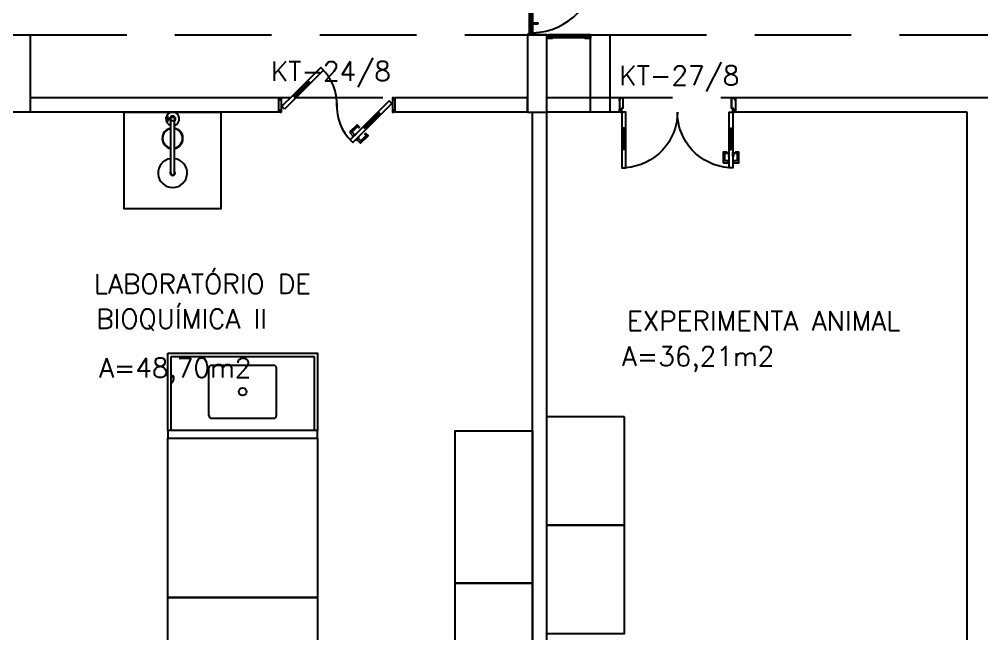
# Model space of a CAD drawing. Header units: millimetres. Extents: x 2128 to 2646, y 1972 to 2207.
# Drawn here: x 2396.55 to 2406.51, y 2130.44 to 2136.8 of the extents above; entities that cross this region are included whole.
import ezdxf

# ---------------------------------------------------------------- set-up
doc = ezdxf.new("R2010")
doc.units = ezdxf.units.MM
doc.linetypes.add('HIDDEN', pattern=[0.375, 0.25, -0.125])
for name, color, linetype in [('A-WC', 2, 'Continuous'), ('AR-ALV', 2, 'Continuous'), ('AR-BANCADAS', 1, 'Continuous'), ('AR-CHUVEIRO', 1, 'Continuous'), ('AR-ESCADA', 2, 'Continuous'), ('AR-ESQ', 1, 'Continuous'), ('AR-ESTC', 3, 'Continuous'), ('AR-LAY-OUT-EQUIPAMENTOS', 1, 'Continuous'), ('AR-PORTA', 1, 'Continuous'), ('AR-VIDRO', 2, 'Continuous'), ('BC- VISTA', 1, 'Continuous'), ('BC-CORTE', 14, 'Continuous'), ('BC-CUBA', 1, 'Continuous'), ('DT-ESQ-BAGUETE-C', 1, 'Continuous'), ('DT-ESQ-PERFIL CADEIRA-C', 2, 'Continuous'), ('DT-ESQ-PERFIL CADEIRA-V', 2, 'Continuous'), ('DT-ESQ-VENEZIANA-C', 1, 'Continuous'), ('DT-ESQ-VENEZIANA-V', 1, 'Continuous'), ('ENDEREÇO', 2, 'Continuous'), ('maçaneta', 1, 'Continuous'), ('montantes', 1, 'Continuous'), ('mov', 1, 'Continuous'), ('PM-PERFIL U-C', 2, 'Continuous'), ('PM-VIDRO', 2, 'Continuous'), ('pm1', 2, 'Continuous'), ('pm2', 2, 'Continuous'), ('PROJ', 1, 'HIDDEN'), ('TEXTO', 2, 'Continuous'), ('Área', 2, 'Continuous')]:
    doc.layers.add(name, color=color, linetype=linetype)
doc.styles.add('UNB-100', font='simplex.shx', dxfattribs={"height": 0.2})
doc.styles.add('UNB1-100', font='simplex.shx', dxfattribs={"height": 0.2})

# ---------------------------------------------------------------- blocks, each defined once
blk = doc.blocks.new('BOX')
at = {"color": 1}
for p, q in [((-0.057, -0.1399), (-0.057, -0.1999)), ((-0.053, -0.1399), (-0.053, -0.1999)), ((-0.03, -0.1649), (-0.053, -0.1649)), ((-0.03, -0.1749), (-0.053, -0.1749)), ((-0.02, -0.7299), (-0.02, -0.1922)), ((0.02, -0.7299), (0.02, -0.1922))]:
    blk.add_line(p, q, dxfattribs=at)
blk.add_circle((0, -0.1699), 0.02, dxfattribs=at)
for centre, radius, start, end in [((0, -0.1699), 0.0699, 286.63481, 253.36519), ((-0.055, -0.1399), 0.002, 0, 180), ((0, -0.1699), 0.03, 311.81031, 228.18969), ((0, -0.3708), 0.1072, 100.75318, 259.24682), ((0, -0.3708), 0.1032, 100.75318, 259.24682), ((-0.055, -0.1999), 0.002, 180, 0), ((0, -0.3708), 0.1032, 280.75318, 79.24682), ((0, -0.3708), 0.1072, 280.75318, 79.24682), ((0, -0.7299), 0.15, 97.66226, 82.33774), ((0, -0.7299), 0.025, 143.1301, 36.8699), ((0, -0.7299), 0.02, 180, 0)]:
    blk.add_arc(centre, radius, start, end, dxfattribs=at)
blk = doc.blocks.new('chuvemerg-p')
at = {"layer": 'A-WC', "xscale": 4.000000000000012, "yscale": 4.000000000000012, "zscale": 4.000000000000012, "rotation": 315.0000000000003}
blk.add_blockref('BOX', (0, 0), dxfattribs=at)
blk = doc.blocks.new('chuveiro-emerg')
at = {"layer": 'AR-LAY-OUT-EQUIPAMENTOS'}
blk.add_lwpolyline([(0, 0.5), (1, 0.5), (1, -0.5), (0, -0.5)], close=True, dxfattribs=at)
at = {"layer": 'AR-LAY-OUT-EQUIPAMENTOS', "xscale": 0.250000000000002, "yscale": 0.250000000000002, "zscale": 0.250000000000002, "rotation": 135}
blk.add_blockref('chuvemerg-p', (-0.1, 0), dxfattribs=at)
blk = doc.blocks.new('EF01-P')
at = {"layer": 'DT-ESQ-BAGUETE-C', "ltscale": 0.1}
for points in [[(0.0015, 0.035), (0.015, 0.035), (0.015, 0.0335), (0.0015, 0.0335), (0.0015, 0.005), (0.015, 0.005), (0.015, 0.0035), (0.0015, 0.0035, -0.414214), (0, 0.005), (0, 0.0335, -0.414214)], [(0.4485, 0.035), (0.435, 0.035), (0.435, 0.0335), (0.4485, 0.0335), (0.4485, 0.005), (0.435, 0.005), (0.435, 0.0035), (0.4485, 0.0035, 0.414214), (0.45, 0.005), (0.45, 0.0335, 0.414214)]]:
    blk.add_lwpolyline(points, format="xyb", close=True, dxfattribs=at)
at = {"layer": 'DT-ESQ-PERFIL CADEIRA-C', "ltscale": 0.1}
for points in [[(0.01, 0.0015), (0.01, 0.003), (0.0015, 0.003, 1), (0.0015, 0), (0.015, 0, 0.414214), (0.0165, 0.0015), (0.0165, 0.0335), (0.043, 0.0335)], [(0.043, 0.0065), (0.018, 0.0065), (0.018, 0.0165), (0.0165, 0.0165), (0.0165, 0.0065, 0.414214), (0.018, 0.005), (0.043, 0.005), (0.0565, 0.005, 1), (0.0565, 0.008), (0.043, 0.008), (0.043, 0.02), (0.043, 0.032), (0.0565, 0.032, 1), (0.0565, 0.035), (0.043, 0.035), (0.0165, 0.035, 0.414214), (0.015, 0.0335), (0.015, 0.0015), (0.0015, 0.0015)], [(0.0415, 0.02), (0.0415, 0.032, -0.414214), (0.043, 0.0335), (0.0565, 0.0335)], [(0.0415, 0.02), (0.0415, 0.008, 0.414214), (0.043, 0.0065), (0.0565, 0.0065)], [(0.407, 0.0065), (0.432, 0.0065), (0.432, 0.0165), (0.4335, 0.0165), (0.4335, 0.0065, -0.414214), (0.432, 0.005), (0.407, 0.005), (0.3935, 0.005, -1), (0.3935, 0.008), (0.407, 0.008), (0.407, 0.02), (0.407, 0.032), (0.3935, 0.032, -1), (0.3935, 0.035), (0.407, 0.035), (0.4335, 0.035, -0.414214), (0.435, 0.0335), (0.435, 0.0015), (0.4485, 0.0015)], [(0.4085, 0.02), (0.4085, 0.032, 0.414214), (0.407, 0.0335), (0.3935, 0.0335)], [(0.4085, 0.02), (0.4085, 0.008, -0.414214), (0.407, 0.0065), (0.3935, 0.0065)], [(0.44, 0.0015), (0.44, 0.003), (0.4485, 0.003, -1), (0.4485, 0), (0.435, 0, -0.414214), (0.4335, 0.0015), (0.4335, 0.0335), (0.407, 0.0335)]]:
    blk.add_lwpolyline(points, format="xyb", dxfattribs=at)
at = {"layer": 'DT-ESQ-PERFIL CADEIRA-V', "ltscale": 0.1}
blk.add_line((0.015, 0), (0.435, 0), dxfattribs=at)
at = {"layer": 'DT-ESQ-VENEZIANA-C', "ltscale": 0.1}
for p, q in [((0.043, 0.0105), (0.407, 0.0105)), ((0.043, 0.009), (0.407, 0.009))]:
    blk.add_line(p, q, dxfattribs=at)
at = {"layer": 'DT-ESQ-VENEZIANA-V', "ltscale": 0.1}
blk.add_line((0.043, 0.031), (0.407, 0.031), dxfattribs=at)
blk = doc.blocks.new('PV1')
at = {"layer": 'AR-VIDRO'}
for p, q in [((0.6825, 0.02), (0.005, 0.02)), ((0.6825, 0.005), (0.005, 0.005)), ((0.0215, 0.0443), (0.0215, 0.0293)), ((0.0215, 0.0443), (0.6875, 0.0443)), ((0.0215, 0.0293), (0.6875, 0.0293)), ((2.7035, 0.0443), (2.0375, 0.0443)), ((2.7035, 0.0293), (2.0375, 0.0293)), ((2.0425, 0.02), (2.72, 0.02)), ((2.0425, 0.005), (2.72, 0.005)), ((2.7035, 0.0443), (2.7035, 0.0293))]:
    blk.add_line(p, q, dxfattribs=at)
at = {"layer": 'maçaneta'}
for p, q in [((0.1115, 0.0443), (0.1115, 0.0493)), ((0.1115, 0.0493), (0.1315, 0.0493)), ((0.1165, 0.0993), (0.1265, 0.0993)), ((0.1165, 0.0493), (0.1165, 0.0993)), ((0.1265, 0.0493), (0.1265, 0.0993)), ((0.1315, 0.0443), (0.1315, 0.0493)), ((2.6135, 0.0493), (2.5935, 0.0493)), ((2.5935, 0.0443), (2.5935, 0.0493)), ((2.5985, 0.0493), (2.5985, 0.0993)), ((2.6085, 0.0993), (2.5985, 0.0993)), ((2.6085, 0.0493), (2.6085, 0.0993)), ((2.6135, 0.0443), (2.6135, 0.0493))]:
    blk.add_line(p, q, dxfattribs=at)
at = {"layer": 'montantes'}
for p, q in [((0, 0), (0, 0.025)), ((0, 0.025), (0.02, 0.025)), ((0, 0), (0.02, 0)), ((0.005, 0.005), (0.005, 0.02)), ((0.02, 0.02), (0.02, 0.025)), ((0.02, 0), (0.02, 0.005)), ((0.6425, 0.0493), (0.6925, 0.0493)), ((0.6425, 0.025), (0.6925, 0.025)), ((0.6875, 0.025), (0.6675, 0.025)), ((0.6675, 0.02), (0.6675, 0.025)), ((0.6675, 0), (0.6675, 0.005)), ((0.6875, 0), (0.6675, 0)), ((0.6825, 0.005), (0.6825, 0.02)), ((0.6875, 0.0443), (0.6875, 0.0293)), ((0.6875, 0), (0.6875, 0.025)), ((0.6925, 0.0493), (0.6925, 0.025)), ((2.0325, 0.0493), (2.0325, 0.025)), ((2.0825, 0.0493), (2.0325, 0.0493)), ((2.0825, 0.025), (2.0325, 0.025)), ((2.0375, 0.0443), (2.0375, 0.0293)), ((2.0375, 0.025), (2.0575, 0.025)), ((2.0375, 0), (2.0375, 0.025)), ((2.0375, 0), (2.0575, 0)), ((2.0425, 0.005), (2.0425, 0.02)), ((2.0575, 0.02), (2.0575, 0.025)), ((2.0575, 0), (2.0575, 0.005)), ((2.705, 0.02), (2.705, 0.025)), ((2.725, 0.025), (2.705, 0.025)), ((2.705, 0), (2.705, 0.005)), ((2.725, 0), (2.705, 0)), ((2.72, 0.005), (2.72, 0.02)), ((2.725, 0), (2.725, 0.025))]:
    blk.add_line(p, q, dxfattribs=at)
for centre in [(0.6925, 0.02), (2.0325, 0.02)]:
    blk.add_circle(centre, 0.005, dxfattribs=at)
for centre, start, end in [((0.6425, 0.0443), 90, 180), ((0.6425, 0.03), 180, 270), ((2.0825, 0.0443), 0, 90), ((2.0825, 0.03), 270, 0)]:
    blk.add_arc(centre, 0.005, start, end, dxfattribs=at)
at = {"layer": 'mov'}
for centre, start, end in [((0.692, 0.025), 0, 178.35472), ((2.033, 0.025), 1.64528, 180)]:
    blk.add_arc(centre, 0.6705, start, end, dxfattribs=at)
blk = doc.blocks.new('PM7B')
at = {"layer": 'maçaneta'}
for points in [[(0.7317, -0.2081), (0.7706, -0.247), (0.7848, -0.2329), (0.7576, -0.2056, -0.414214), (0.7576, -0.2035), (0.8131, -0.148), (0.8272, -0.1622), (0.8343, -0.1551), (0.8095, -0.1303)], [(0.806, -0.2824), (0.8449, -0.3213), (0.9227, -0.2435), (0.8979, -0.2187), (0.8908, -0.2258), (0.905, -0.2399), (0.8495, -0.2954, -0.414214), (0.8474, -0.2954), (0.8201, -0.2682)], [(0.8449, -0.3213), (0.806, -0.2824), (0.8201, -0.2682), (0.8474, -0.2954, 0.414214), (0.8495, -0.2954), (0.905, -0.2399), (0.8908, -0.2258), (0.8979, -0.2187), (0.9227, -0.2435)]]:
    blk.add_lwpolyline(points, format="xyb", close=True, dxfattribs=at)
for points in [[(0.7918, -0.2258), (0.7636, -0.2541), (0.7671, -0.2576), (0.7954, -0.2293)], [(0.7918, -0.2258), (0.7636, -0.2541), (0.7671, -0.2576), (0.7954, -0.2293)], [(0.8272, -0.2612), (0.7989, -0.2894), (0.7954, -0.2859), (0.8237, -0.2576)], [(0.8272, -0.2612), (0.7989, -0.2894), (0.7954, -0.2859), (0.8237, -0.2576)]]:
    blk.add_lwpolyline(points, close=True, dxfattribs=at)
at = {"layer": 'mov'}
for centre, start, end in [((0.0994, 0.0888), 356.80287, 46.39924), ((1.1006, 0.0612), 176.80287, 226.39924)]:
    blk.add_arc(centre, 0.5014, start, end, dxfattribs=at)
at = {"layer": 'PM-PERFIL U-C'}
for p, q in [((0, 0.12), (0, 0.1385)), ((0.002, 0.12), (0, 0.12)), ((0.0015, 0.14), (0.01, 0.14)), ((0.0105, 0.138), (0.002, 0.138)), ((0.002, 0.138), (0.002, 0.12)), ((0.01, 0.14), (0.01, 0.1485)), ((0.0115, 0.15), (0.0235, 0.15)), ((0.023, 0.148), (0.012, 0.148)), ((0.012, 0.148), (0.012, 0.1395)), ((0.023, 0.148), (0.023, 0.002)), ((0.025, 0.1485), (0.025, 0.0015)), ((1.175, 0.1485), (1.175, 0.0015)), ((1.1885, 0.15), (1.1765, 0.15)), ((1.177, 0.148), (1.188, 0.148)), ((1.177, 0.148), (1.177, 0.002)), ((1.188, 0.148), (1.188, 0.1395)), ((1.1895, 0.138), (1.198, 0.138)), ((1.19, 0.14), (1.19, 0.1485)), ((1.1985, 0.14), (1.19, 0.14)), ((1.198, 0.138), (1.198, 0.12)), ((1.198, 0.12), (1.2, 0.12)), ((1.2, 0.12), (1.2, 0.1385)), ((0, 0.0115), (0, 0.03)), ((0, 0.03), (0.002, 0.03)), ((0.01, 0.01), (0.0015, 0.01)), ((0.002, 0.03), (0.002, 0.012)), ((0.002, 0.012), (0.0105, 0.012)), ((0.01, 0.0015), (0.01, 0.01)), ((0.0235, 0), (0.0115, 0)), ((0.012, 0.0105), (0.012, 0.002)), ((0.012, 0.002), (0.023, 0.002)), ((1.1765, 0), (1.1885, 0)), ((1.188, 0.002), (1.177, 0.002)), ((1.188, 0.0105), (1.188, 0.002)), ((1.198, 0.012), (1.1895, 0.012)), ((1.19, 0.01), (1.1985, 0.01)), ((1.19, 0.0015), (1.19, 0.01)), ((1.198, 0.03), (1.198, 0.012)), ((1.2, 0.03), (1.198, 0.03)), ((1.2, 0.0115), (1.2, 0.03))]:
    blk.add_line(p, q, dxfattribs=at)
for centre, start, end in [((0.0015, 0.1385), 90, 180), ((0.0115, 0.1485), 90, 180), ((0.0105, 0.1395), 270, 0), ((0.0235, 0.1485), 0, 90), ((1.1765, 0.1485), 90, 180), ((1.1895, 0.1395), 180, 270), ((1.1885, 0.1485), 0, 90), ((1.1985, 0.1385), 0, 90), ((0.0015, 0.0115), 180, 270), ((0.0115, 0.0015), 180, 270), ((0.0105, 0.0105), 0, 90), ((0.0235, 0.0015), 269.93864, 0), ((1.1765, 0.0015), 180, 270.06136), ((1.1895, 0.0105), 90, 180), ((1.1885, 0.0015), 270, 0), ((1.1985, 0.0115), 270, 0)]:
    blk.add_arc(centre, 0.0015, start, end, dxfattribs=at)
at = {"layer": 'PM-VIDRO'}
for p, q in [((0.1607, 0.1707), (0.3021, 0.3122)), ((0.3092, 0.3051), (0.1677, 0.1637)), ((0.8908, -0.1551), (1.0323, -0.0137)), ((1.0393, -0.0207), (0.8979, -0.1622))]:
    blk.add_line(p, q, dxfattribs=at)
at = {"layer": 'pm1'}
for p, q in [((0.3021, 0.3122), (0.2915, 0.3228)), ((0.3021, 0.3122), (0.3092, 0.3192)), ((0.3268, 0.3016), (0.3092, 0.3192)), ((0.3162, 0.3122), (0.3092, 0.3051)), ((0.3198, 0.2945), (0.3092, 0.3051)), ((0.3268, 0.3016), (0.3198, 0.2945)), ((0.0296, 0.0609), (0.1501, 0.1813)), ((0.1783, 0.1531), (0.0579, 0.0326)), ((0.1501, 0.1813), (0.1607, 0.1707)), ((0.1536, 0.1637), (0.1607, 0.1707)), ((0.1713, 0.146), (0.1536, 0.1637)), ((0.1677, 0.1637), (0.1607, 0.1566)), ((0.1677, 0.1637), (0.1783, 0.1531)), ((0.1783, 0.1531), (0.1713, 0.146)), ((0.0579, 0.0326), (0.0296, 0.0609)), ((1.0217, -0.0031), (1.0287, 0.004)), ((1.0287, 0.004), (1.0464, -0.0137)), ((1.0323, -0.0137), (1.0393, -0.0066)), ((1.0464, -0.0137), (1.0393, -0.0207)), ((0.8732, -0.1516), (0.8802, -0.1445)), ((0.8732, -0.1516), (0.8908, -0.1692)), ((0.8802, -0.1445), (0.8908, -0.1551)), ((0.8838, -0.1622), (0.8908, -0.1551)), ((0.8979, -0.1622), (0.8908, -0.1692)), ((0.8979, -0.1622), (0.9085, -0.1728))]:
    blk.add_line(p, q, dxfattribs=at)
for points in [[(0.2915, 0.3228), (0.4329, 0.4642), (0.4612, 0.4359), (0.3198, 0.2945)], [(1.0323, -0.0137), (1.0217, -0.0031), (1.1421, 0.1174), (1.1704, 0.0891), (1.0499, -0.0313), (1.0393, -0.0207)], [(0.9085, -0.1728), (0.7671, -0.3142), (0.7388, -0.2859), (0.8732, -0.1516)]]:
    blk.add_lwpolyline(points, dxfattribs=at)
at = {"layer": 'pm2', "color": 1}
for p, q in [((0.1501, 0.1813), (0.2915, 0.3228)), ((0.3198, 0.2945), (0.1783, 0.1531)), ((0.8802, -0.1445), (1.0217, -0.0031)), ((1.0499, -0.0313), (0.9085, -0.1728))]:
    blk.add_line(p, q, dxfattribs=at)
blk = doc.blocks.new('BCP15')
at = {"layer": 'BC- VISTA'}
blk.add_lwpolyline([(0.8, 0), (0.8, -1.725), (0, -1.725), (0, 0)], close=True, dxfattribs=at)
blk = doc.blocks.new('BCP24')
at = {"layer": 'BC- VISTA'}
blk.add_lwpolyline([(1.55, 0), (1.55, -1.65), (0, -1.65), (0, 0)], close=True, dxfattribs=at)
blk = doc.blocks.new('BCP22')
at = {"layer": 'BC- VISTA'}
for p, q in [((0.035, 0.845), (1.515, 0.845)), ((0.035, 0.08), (0.035, 0.845)), ((1.515, 0.845), (1.515, 0.08))]:
    blk.add_line(p, q, dxfattribs=at)
blk.add_lwpolyline([(0, 0.88), (1.55, 0.88), (1.55, 0.08), (0, 0.08)], close=True, dxfattribs=at)
at = {"layer": 'BC-CORTE'}
blk.add_lwpolyline([(1.55, 0), (1.55, 0.08), (0, 0.08), (0, 0)], close=True, dxfattribs=at)
at = {"layer": 'BC-CUBA'}
for p, q in [((0.425, 0.2355), (0.425, 0.7255)), ((0.455, 0.7555), (1.095, 0.7555)), ((1.125, 0.2355), (1.125, 0.7255)), ((0.455, 0.2055), (1.095, 0.2055))]:
    blk.add_line(p, q, dxfattribs=at)
blk.add_circle((0.775, 0.4805), 0.04, dxfattribs=at)
for centre, start, end in [((0.455, 0.7255), 90, 180), ((1.095, 0.7255), 0, 90), ((0.455, 0.2355), 180, 270), ((1.095, 0.2355), 270, 360)]:
    blk.add_arc(centre, 0.03, start, end, dxfattribs=at)
blk = doc.blocks.new('BCP09')
at = {"layer": 'BC- VISTA'}
blk.add_lwpolyline([(0.8, 0), (0.8, -1.125), (0, -1.125), (0, 0)], close=True, dxfattribs=at)
blk = doc.blocks.new('BCP14')
at = {"layer": 'BC- VISTA'}
blk.add_lwpolyline([(0.8, 0), (0.8, -1.575), (0, -1.575), (0, 0)], close=True, dxfattribs=at)
blk = doc.blocks.new('marco-d')
at = {"layer": 'PM-PERFIL U-C'}
for p, q in [((-0.0135, 0), (-0.0015, 0)), ((-0.025, -0.03), (-0.025, -0.0115)), ((-0.023, -0.03), (-0.025, -0.03)), ((-0.0235, -0.01), (-0.015, -0.01)), ((-0.0145, -0.012), (-0.023, -0.012)), ((-0.023, -0.012), (-0.023, -0.03)), ((-0.015, -0.01), (-0.015, -0.0015)), ((-0.002, -0.002), (-0.013, -0.002)), ((-0.013, -0.002), (-0.013, -0.0105)), ((-0.002, -0.0415), (-0.002, -0.002)), ((0.013, -0.043), (-0.0005, -0.043)), ((0, -0.0015), (0, -0.041)), ((0.0135, -0.041), (0, -0.041)), ((0.013, -0.043), (0.013, -0.148)), ((0.015, -0.0425), (0.015, -0.1485)), ((-0.025, -0.1385), (-0.025, -0.12)), ((-0.025, -0.12), (-0.023, -0.12)), ((-0.015, -0.14), (-0.0235, -0.14)), ((-0.023, -0.12), (-0.023, -0.138)), ((-0.023, -0.138), (-0.0145, -0.138)), ((-0.015, -0.1485), (-0.015, -0.14)), ((0.0135, -0.15), (-0.0135, -0.15)), ((-0.013, -0.1395), (-0.013, -0.148)), ((-0.013, -0.148), (0.013, -0.148))]:
    blk.add_line(p, q, dxfattribs=at)
for centre, start, end in [((-0.0135, -0.0015), 90, 180), ((-0.0015, -0.0015), 360, 90), ((-0.0235, -0.0115), 90, 180), ((-0.0145, -0.0105), 270, 0), ((-0.0005, -0.0415), 180, 270), ((0.0135, -0.0425), 0, 90), ((-0.0235, -0.1385), 180, 270), ((-0.0135, -0.1485), 180, 270), ((-0.0145, -0.1395), 0, 90), ((0.0135, -0.1485), 269.93864, 0)]:
    blk.add_arc(centre, 0.0015, start, end, dxfattribs=at)
blk = doc.blocks.new('marco-e')
at = {"layer": 'PM-PERFIL U-C'}
for p, q in [((-0.015, -0.0425), (-0.015, -0.1485)), ((-0.0135, -0.041), (0, -0.041)), ((-0.013, -0.043), (0.0005, -0.043)), ((-0.013, -0.043), (-0.013, -0.148)), ((0, -0.0015), (0, -0.041)), ((0.0135, 0), (0.0015, 0)), ((0.002, -0.0415), (0.002, -0.002)), ((0.002, -0.002), (0.013, -0.002)), ((0.013, -0.002), (0.013, -0.0105)), ((0.0145, -0.012), (0.023, -0.012)), ((0.015, -0.01), (0.015, -0.0015)), ((0.0235, -0.01), (0.015, -0.01)), ((0.023, -0.012), (0.023, -0.03)), ((0.023, -0.03), (0.025, -0.03)), ((0.025, -0.03), (0.025, -0.0115)), ((-0.0135, -0.15), (0.0135, -0.15)), ((0.013, -0.148), (-0.013, -0.148)), ((0.013, -0.1395), (0.013, -0.148)), ((0.023, -0.138), (0.0145, -0.138)), ((0.015, -0.14), (0.0235, -0.14)), ((0.015, -0.1485), (0.015, -0.14)), ((0.025, -0.12), (0.023, -0.12)), ((0.023, -0.12), (0.023, -0.138)), ((0.025, -0.1385), (0.025, -0.12))]:
    blk.add_line(p, q, dxfattribs=at)
for centre, start, end in [((-0.0135, -0.0425), 90, 180), ((0.0015, -0.0015), 90, 180), ((0.0005, -0.0415), 270, 0), ((0.0145, -0.0105), 180, 270), ((0.0135, -0.0015), 0, 90), ((0.0235, -0.0115), 0, 90), ((-0.0135, -0.1485), 180, 270.06136), ((0.0145, -0.1395), 90, 180), ((0.0135, -0.1485), 270, 0), ((0.0235, -0.1385), 270, 0)]:
    blk.add_arc(centre, 0.0015, start, end, dxfattribs=at)
blk = doc.blocks.new('PM6V-B')
at = {"layer": 'maçaneta'}
for points in [[(1.075, 0.675), (1.13, 0.675), (1.13, 0.655), (1.0915, 0.655, 0.414214), (1.09, 0.6535), (1.09, 0.575), (1.11, 0.575), (1.11, 0.565), (1.075, 0.565)], [(1.18, 0.675), (1.235, 0.675), (1.235, 0.565), (1.2, 0.565), (1.2, 0.575), (1.22, 0.575), (1.22, 0.6535, 0.414214), (1.2185, 0.655), (1.18, 0.655)]]:
    blk.add_lwpolyline(points, format="xyb", close=True, dxfattribs=at)
for points in [[(1.13, 0.565), (1.13, 0.605), (1.135, 0.605), (1.135, 0.565)], [(1.18, 0.565), (1.18, 0.605), (1.175, 0.605), (1.175, 0.565)]]:
    blk.add_lwpolyline(points, close=True, dxfattribs=at)
at = {"layer": 'mov'}
for centre, start, end in [((0.025, 0.1514), 359.86061, 86.01115), ((1.175, 0.1514), 93.98885, 180.13939)]:
    blk.add_arc(centre, 0.575, start, end, dxfattribs=at)
at = {"layer": 'PM-VIDRO'}
for p, q in [((0.04, 0.325), (0.04, 0.525)), ((0.05, 0.525), (0.05, 0.325)), ((1.15, 0.525), (1.15, 0.325)), ((1.16, 0.325), (1.16, 0.525))]:
    blk.add_line(p, q, dxfattribs=at)
at = {"layer": 'pm1'}
for p, q in [((0.04, 0.525), (0.025, 0.525)), ((0.065, 0.535), (0.04, 0.535)), ((0.04, 0.525), (0.04, 0.535)), ((0.05, 0.535), (0.05, 0.525)), ((0.065, 0.525), (0.05, 0.525)), ((0.065, 0.535), (0.065, 0.525)), ((1.135, 0.535), (1.135, 0.525)), ((1.135, 0.535), (1.16, 0.535)), ((1.135, 0.525), (1.15, 0.525)), ((1.15, 0.535), (1.15, 0.525)), ((1.16, 0.525), (1.16, 0.535)), ((1.16, 0.525), (1.175, 0.525)), ((0.04, 0.325), (0.025, 0.325)), ((0.04, 0.315), (0.04, 0.325)), ((0.065, 0.315), (0.04, 0.315)), ((0.065, 0.325), (0.05, 0.325)), ((0.05, 0.325), (0.05, 0.315)), ((0.065, 0.325), (0.065, 0.315)), ((1.135, 0.325), (1.135, 0.315)), ((1.135, 0.325), (1.15, 0.325)), ((1.135, 0.315), (1.16, 0.315)), ((1.15, 0.325), (1.15, 0.315)), ((1.16, 0.315), (1.16, 0.325)), ((1.16, 0.325), (1.175, 0.325))]:
    blk.add_line(p, q, dxfattribs=at)
for points in [[(0.025, 0.525), (0.025, 0.725), (0.065, 0.725), (0.065, 0.525)], [(1.175, 0.525), (1.175, 0.725), (1.135, 0.725), (1.135, 0.525)], [(0.065, 0.325), (0.065, 0.15), (0.025, 0.15), (0.025, 0.325)], [(1.135, 0.325), (1.135, 0.15), (1.175, 0.15), (1.175, 0.325)]]:
    blk.add_lwpolyline(points, dxfattribs=at)
at = {"layer": 'pm2'}
for p, q in [((0.025, 0.325), (0.025, 0.525)), ((0.065, 0.525), (0.065, 0.325)), ((1.135, 0.525), (1.135, 0.325)), ((1.175, 0.325), (1.175, 0.525))]:
    blk.add_line(p, q, dxfattribs=at)
at = {"layer": 'pm1'}
for name, p in [('marco-d', (0.025, 0.15)), ('marco-e', (1.175, 0.15))]:
    blk.add_blockref(name, p, dxfattribs=at)

msp = doc.modelspace()

# ---------------------------------------------------------------- linework, layer by layer
at = {"layer": 'AR-ALV'}
for p, q in [((2399.2365, 2135.9901), (2396.6615, 2135.9901)), ((2399.2365, 2135.8401), (2399.2365, 2135.9901)), ((2400.4365, 2135.9901), (2400.4365, 2135.8401)), ((2401.8115, 2135.9901), (2400.4365, 2135.9901)), ((2401.8115, 2135.8401), (2401.8115, 2135.9901)), ((2402.4615, 2135.9901), (2402.0115, 2135.9901)), ((2402.7615, 2135.9901), (2402.6615, 2135.9901)), ((2402.7615, 2135.9901), (2402.7615, 2135.8401)), ((2407.8115, 2135.9901), (2403.9615, 2135.9901)), ((2403.9615, 2135.9901), (2403.9615, 2135.8401)), ((2399.2365, 2135.8401), (2396.6615, 2135.8401)), ((2401.8115, 2135.8401), (2400.4365, 2135.8401)), ((2401.8615, 2127.5151), (2401.8615, 2135.8401)), ((2402.0115, 2127.5151), (2402.0115, 2135.8401)), ((2402.4615, 2135.8401), (2402.0115, 2135.8401)), ((2402.7615, 2135.8401), (2402.6615, 2135.8401)), ((2406.3615, 2135.8401), (2403.9615, 2135.8401)), ((2406.3615, 2127.5151), (2406.3615, 2135.8401))]:
    msp.add_line(p, q, dxfattribs=at)
at = {"layer": 'AR-ESTC'}
for p, q in [((2396.4615, 2136.6401), (2396.6615, 2136.6401)), ((2396.6615, 2136.6401), (2396.6615, 2135.8401)), ((2402.0115, 2136.6401), (2401.8115, 2136.6401)), ((2401.8115, 2136.6401), (2401.8115, 2135.8401)), ((2402.0115, 2135.8401), (2402.0115, 2136.6401)), ((2402.4615, 2136.6401), (2402.6615, 2136.6401)), ((2402.4615, 2135.8401), (2402.4615, 2136.6401)), ((2402.6615, 2136.6401), (2402.6615, 2135.8401)), ((2396.6615, 2135.8401), (2396.4615, 2135.8401)), ((2401.8115, 2135.8401), (2402.0115, 2135.8401)), ((2402.6615, 2135.8401), (2402.4615, 2135.8401))]:
    msp.add_line(p, q, dxfattribs=at)
at = {"layer": 'PROJ', "ltscale": 4}
for p, q in [((2372.6615, 2136.6401), (2437.8115, 2136.6401)), ((2399.3552, 2135.9901), (2372.6615, 2135.9901)), ((2437.8115, 2135.9901), (2399.4117, 2135.9901))]:
    msp.add_line(p, q, dxfattribs=at)

# ---------------------------------------------------------------- block references
at = {"layer": 'AR-BANCADAS'}
for name, p in [('BCP22', (2398.0865, 2132.4651)), ('BCP09', (2402.0115, 2132.6901)), ('BCP24', (2398.0865, 2132.4651)), ('BCP14', (2401.0615, 2132.5401)), ('BCP09', (2402.0115, 2131.5651)), ('BCP15', (2401.0615, 2130.9651)), ('BCP24', (2398.0865, 2130.8151))]:
    msp.add_blockref(name, p, dxfattribs=at)
at = {"layer": 'AR-CHUVEIRO', "rotation": 270}
msp.add_blockref('chuveiro-emerg', (2398.1371, 2135.8401), dxfattribs=at)
at = {"layer": 'AR-ESCADA', "rotation": 270}
msp.add_blockref('PV1', (2401.8215, 2139.3651), dxfattribs=at)
at = {"layer": 'AR-ESQ', "rotation": 180}
msp.add_blockref('EF01-P', (2402.4615, 2136.6401), dxfattribs=at)
at = {"layer": 'AR-PORTA'}
msp.add_blockref('PM7B', (2399.2365, 2135.8401), dxfattribs=at)
at = {"layer": 'AR-PORTA', "xscale": -1, "rotation": 179.9999997305902}
msp.add_blockref('PM6V-B', (2402.7615, 2135.9901), dxfattribs=at)

# ---------------------------------------------------------------- texts
at = {"layer": 'ENDEREÇO', "style": 'UNB1-100'}
for s, p in [('KT-24/8', (2399.1532, 2136.1652)), ('KT-27/8', (2402.7601, 2136.1198))]:
    msp.add_text(s, height=0.2, dxfattribs=at).set_placement(p)
at = {"layer": 'TEXTO', "style": 'UNB-100'}
for s, p in [('LABORATÓRIO DE', (2397.3228, 2133.9619)), ('BIOQUÍMICA II', (2397.3466, 2133.5999)), ('EXPERIMENTA ANIMAL', (2402.8391, 2133.5787))]:
    msp.add_text(s, height=0.2, dxfattribs=at).set_placement(p)
at = {"layer": 'Área', "style": 'UNB-100'}
for s, p in [('A=36,21m2', (2402.7864, 2133.2131)), ('A=48,70m2', (2397.3746, 2133.0942))]:
    msp.add_text(s, height=0.2, dxfattribs=at).set_placement(p)

doc.saveas('drawing.dxf')
